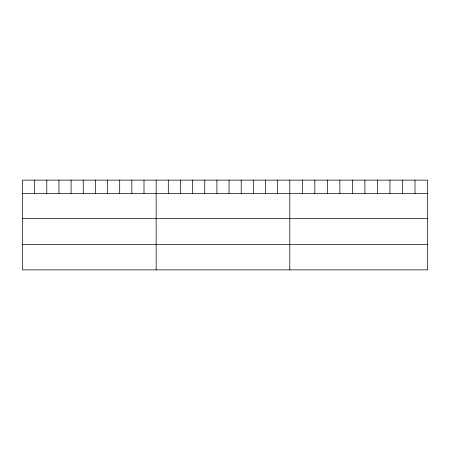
<?xml version="1.0" encoding="UTF-8"?>
<svg xmlns="http://www.w3.org/2000/svg" width="450" height="450" viewBox="0 0 450 450"><rect width="100%" height="100%" fill="white"/><g stroke="black" fill="none" stroke-linecap="round" stroke-linejoin="round"><path stroke-width="0.67" d="M427.5 193.404L427.5 269.871L22.5 269.871L22.5 180.129L427.5 180.129L427.5 193.404L22.5 193.404M22.5 218.638L427.5 218.638M22.5 244.637L427.5 244.637M414.984 180.129L414.984 193.404M402.463 180.129L402.463 193.404M389.947 180.129L389.947 193.404M377.426 180.129L377.426 193.404M364.911 180.129L364.911 193.404M352.389 180.129L352.389 193.404M339.874 180.129L339.874 193.404M327.353 180.129L327.353 193.404M314.837 180.129L314.837 193.404M302.316 180.129L302.316 193.404M289.8 180.129L289.8 269.871M277.65 180.129L277.65 193.404M265.5 180.129L265.5 193.404M253.35 180.129L253.35 193.404M241.2 180.129L241.2 193.404M229.05 180.129L229.05 193.404M216.9 180.129L216.9 193.404M204.75 180.129L204.75 193.404M192.6 180.129L192.6 193.404M180.45 180.129L180.45 193.404M168.3 180.129L168.3 193.404M156.15 180.129L156.15 269.871M144 180.129L144 193.404M131.85 180.129L131.85 193.404M119.7 180.129L119.7 193.404M107.55 180.129L107.55 193.404M95.4 180.129L95.4 193.404M83.25 180.129L83.25 193.404M71.1 180.129L71.1 193.404M58.95 180.129L58.95 193.404M46.8 180.129L46.8 193.404M34.65 180.129L34.65 193.404"/></g></svg>
